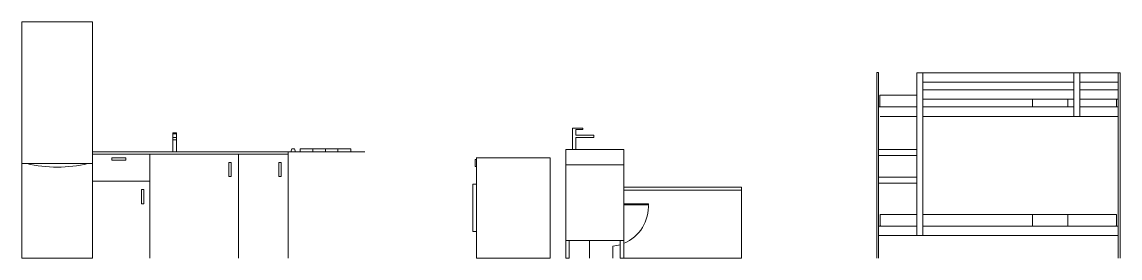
# Model space of a CAD drawing. Header units: millimetres. Extents: x 0.6 to 10.3, y 9.3 to 30.4.
# Drawn here: x 0.88 to 10.18, y 28.38 to 30.38 of the extents above.
import ezdxf

# ---------------------------------------------------------------- set-up
doc = ezdxf.new("R2010")
doc.units = ezdxf.units.MM
doc.layers.add('A-FURN', color=8, linetype='Continuous', lineweight=18)

# ---------------------------------------------------------------- blocks, each defined once
blk = doc.blocks.new('lavatrice')
at = {"layer": 'A-FURN'}
for p, q in [((4.719, 19.1539), (4.719, 19.2139)), ((4.719, 19.2139), (4.729, 19.2139)), ((4.7287, 19.2289), (5.3161, 19.2289)), ((4.729, 19.2289), (4.729, 18.3789)), ((5.3161, 19.2289), (5.3537, 19.2289)), ((5.3537, 19.2289), (5.3537, 18.3789)), ((4.729, 19.1539), (4.719, 19.1539)), ((4.6978, 18.8039), (4.6978, 19.0039)), ((4.6978, 19.0039), (4.729, 19.0039)), ((4.6978, 18.8039), (4.6978, 18.6039)), ((4.6978, 18.6039), (4.729, 18.6039)), ((4.729, 18.3789), (5.3537, 18.3789))]:
    blk.add_line(p, q, dxfattribs=at)
blk = doc.blocks.new('lavabo')
at = {"layer": 'A-FURN'}
for p, q in [((5.4857, 18.3789), (5.4857, 19.2989)), ((5.4857, 19.2989), (5.9764, 19.2989)), ((5.5424, 19.2989), (5.5724, 19.2989)), ((5.9764, 19.2989), (5.9764, 18.5289)), ((5.8857, 19.1689), (5.4857, 19.1689)), ((5.8857, 19.1689), (5.9764, 19.1689)), ((5.4857, 18.5289), (5.5157, 18.5289)), ((5.5157, 18.5289), (5.9464, 18.5289)), ((5.5157, 18.5289), (5.5157, 18.3789)), ((5.9464, 18.3789), (5.9464, 18.5289)), ((5.9464, 18.5289), (5.9764, 18.5289)), ((5.9764, 18.3789), (5.9764, 18.5289)), ((5.4857, 18.3789), (5.5157, 18.3789)), ((5.9464, 18.3789), (5.9764, 18.3789))]:
    blk.add_line(p, q, dxfattribs=at)
for points in [[(5.5424, 19.2989), (5.5424, 19.3989), (5.5424, 19.4789), (5.6301, 19.4789), (5.6301, 19.4689), (5.5724, 19.4689), (5.5724, 19.4189), (5.5724, 19.4689)], [(5.5724, 19.2989), (5.5724, 19.3989), (5.7242, 19.3989), (5.7242, 19.4189), (5.5724, 19.4189)]]:
    blk.add_lwpolyline(points, dxfattribs=at)
blk = doc.blocks.new('vasca')
at = {"layer": 'A-FURN'}
for p, q in [((5.9764, 18.9789), (5.9764, 18.9539)), ((6.9737, 18.3789), (6.9737, 18.9789)), ((5.9764, 18.3789), (6.9737, 18.3789))]:
    blk.add_line(p, q, dxfattribs=at)
for points in [[(6.9737, 18.9789), (6.1857, 18.9789), (5.9764, 18.9789)], [(6.9737, 18.9539), (6.1857, 18.9539), (5.9764, 18.9539)]]:
    blk.add_lwpolyline(points, dxfattribs=at)
blk = doc.blocks.new('frigorifero')
at = {"layer": 'A-FURN'}
for p, q in [((1.4798, 20.3789), (0.8813, 20.3789)), ((0.8813, 20.3789), (0.8813, 18.3789)), ((1.4798, 18.3789), (1.4798, 20.3789)), ((1.4798, 19.1789), (0.8813, 19.1789)), ((0.8813, 18.3789), (1.4798, 18.3789))]:
    blk.add_line(p, q, dxfattribs=at)
blk.add_arc((1.1806, 20.284), 1.1352, 256.79835, 283.20165, dxfattribs=at)
blk = doc.blocks.new('cucina')
at = {"layer": 'A-FURN'}
for p, q in [((2.182, 19.4319), (2.1897, 19.4389)), ((2.1588, 19.2789), (2.1588, 19.3789)), ((3.1357, 19.2789), (1.4798, 19.2789)), ((3.1357, 19.2589), (1.4798, 19.2589)), ((1.9635, 18.3789), (1.9635, 19.2589)), ((2.7135, 18.3789), (2.7135, 19.2589)), ((3.1357, 19.2789), (3.7857, 19.2789)), ((3.1357, 18.3789), (3.1357, 19.2789)), ((3.1777, 19.2789), (3.1583, 19.2789)), ((3.1777, 19.2789), (3.1971, 19.2789)), ((3.2368, 19.2789), (3.2368, 19.3039)), ((3.2368, 19.3039), (3.6668, 19.3039)), ((3.3443, 19.2789), (3.3443, 19.3039)), ((3.4518, 19.2789), (3.4518, 19.3039)), ((3.5559, 19.2789), (3.5559, 19.3039)), ((3.6668, 19.2789), (3.6668, 19.3039)), ((1.9635, 19.0289), (1.4798, 19.0289))]:
    blk.add_line(p, q, dxfattribs=at)
for points in [[(2.182, 19.4319), (2.1666, 19.4319), (2.1588, 19.4389), (2.1897, 19.4389), (2.1897, 19.3989), (2.1897, 19.3789)], [(2.1897, 19.3989), (2.1588, 19.3989), (2.1588, 19.4389)], [(2.1897, 19.2789), (2.1897, 19.3789), (2.1588, 19.3789), (2.1588, 19.3989)], [(3.1777, 19.3039), (3.1677, 19.3039), (3.1583, 19.2789)], [(3.1777, 19.3039), (3.1877, 19.3039), (3.1971, 19.2789)]]:
    blk.add_lwpolyline(points, dxfattribs=at)
for points in [[(1.6417, 19.2289), (1.6417, 19.2089), (1.7617, 19.2089), (1.7617, 19.2289), (1.7217, 19.2289)], [(2.6535, 19.1889), (2.6335, 19.1889), (2.6335, 19.0689), (2.6535, 19.0689), (2.6535, 19.1089)], [(3.0757, 19.1889), (3.0557, 19.1889), (3.0557, 19.0689), (3.0757, 19.0689), (3.0757, 19.1089)], [(1.9135, 18.9589), (1.8935, 18.9589), (1.8935, 18.8389), (1.9135, 18.8389), (1.9135, 18.8789)]]:
    blk.add_lwpolyline(points, close=True, dxfattribs=at)
blk = doc.blocks.new('letto')
at = {"layer": 'A-FURN'}
for p, q in [((8.1195, 19.9489), (8.4595, 19.9489)), ((8.1345, 19.9489), (8.1345, 18.3789)), ((8.5095, 19.9489), (9.7895, 19.9489)), ((10.1645, 19.6589), (10.1645, 19.9493)), ((10.1645, 19.9493), (10.1795, 19.9493)), ((10.1795, 18.3789), (10.1795, 19.9493)), ((8.1345, 19.8689), (8.4595, 19.8689)), ((8.5095, 19.8689), (9.7895, 19.8689)), ((8.1345, 19.8039), (8.4595, 19.8039)), ((8.1345, 19.7239), (8.4595, 19.7239)), ((8.5095, 19.8039), (9.7895, 19.8039)), ((8.5095, 19.7239), (9.7895, 19.7239)), ((8.5619, 19.7239), (8.5619, 19.6589)), ((8.8619, 19.7239), (8.8619, 19.6589)), ((10.1495, 19.7589), (9.8395, 19.7589)), ((8.1345, 19.6589), (8.4595, 19.6589)), ((8.1495, 19.6589), (8.1595, 19.6589)), ((8.5095, 19.6589), (9.7895, 19.6589)), ((10.1395, 19.6589), (10.1645, 19.6589)), ((10.1645, 19.6589), (10.1645, 18.3789)), ((8.1345, 19.5789), (8.4595, 19.5789)), ((8.5095, 19.5789), (9.7895, 19.5789)), ((9.8395, 19.5789), (10.1495, 19.5789)), ((9.8395, 19.0639), (9.8395, 19.2489)), ((9.7895, 18.7489), (8.1544, 18.7489)), ((8.5619, 18.7489), (8.5619, 18.6489)), ((8.8619, 18.7489), (8.8619, 18.6489)), ((10.1445, 18.7489), (9.8395, 18.7489)), ((8.1345, 18.6489), (9.7895, 18.6489)), ((9.8395, 18.6489), (10.1645, 18.6489)), ((9.8395, 18.5689), (10.1645, 18.5689))]:
    blk.add_line(p, q, dxfattribs=at)
blk.add_lwpolyline([(8.4595, 19.9489), (8.4595, 19.5789), (8.5095, 19.5789), (8.5095, 19.9489)], close=True, dxfattribs=at)
for points in [[(9.8395, 19.6589), (9.8395, 19.7339), (9.8395, 19.9489), (9.7895, 19.9489), (9.7895, 18.5689)], [(8.6326, 19.7239), (8.6346, 19.7239), (8.6336, 19.7239)], [(10.1395, 19.6589), (9.8395, 19.6589), (9.8395, 19.5789), (9.8395, 19.2989)], [(10.1645, 19.2489), (9.8395, 19.2489), (9.8395, 19.2989), (10.1645, 19.2989)], [(10.1645, 19.0639), (9.8395, 19.0639), (9.8395, 19.0139), (10.1645, 19.0139)], [(9.8395, 19.0139), (9.8395, 18.7339), (9.8395, 18.5689), (9.7895, 18.5689), (8.1345, 18.5689)]]:
    blk.add_lwpolyline(points, dxfattribs=at)
for points in [[(8.1544, 19.6589, -0.361071), (8.1494, 19.6639), (8.1494, 19.7239)], [(10.1495, 19.6589, 0.361071), (10.1545, 19.6639), (10.1545, 19.7389), (10.1545, 19.7539, 0.353393), (10.1495, 19.7589)], [(8.1544, 18.6489, -0.361071), (8.1494, 18.6539), (8.1494, 18.7289), (8.1494, 18.7439, -0.353393), (8.1544, 18.7489)], [(10.1445, 18.6489, 0.361071), (10.1495, 18.6539), (10.1495, 18.7289), (10.1495, 18.7439, 0.353393), (10.1445, 18.7489)]]:
    blk.add_lwpolyline(points, format="xyb", dxfattribs=at)
blk = doc.blocks.new('letto bambini')
at = {"layer": 'A-FURN'}
for p, q in [((8.1195, 18.3789), (8.1195, 19.9489)), ((8.1195, 18.3789), (8.1195, 19.9489)), ((8.1345, 18.5689), (8.1345, 18.6489)), ((8.1345, 18.3789), (8.1345, 18.5689))]:
    blk.add_line(p, q, dxfattribs=at)
blk.add_blockref('letto', (0, 0))

msp = doc.modelspace()

# ---------------------------------------------------------------- linework, layer by layer
at = {"layer": 'A-FURN'}
for p, q in [((10.1495, 29.5789), (10.1495, 29.5789)), ((10.1495, 29.5789), (10.1645, 29.5789)), ((1.4798, 28.3789), (1.4798, 29.1789)), ((5.9764, 28.8389), (6.1857, 28.8389)), ((5.9764, 28.8289), (6.1857, 28.8289)), ((6.1857, 28.8389), (6.1857, 28.8289)), ((5.6857, 28.3789), (5.6857, 28.5289)), ((5.8857, 28.3789), (5.8857, 28.4789))]:
    msp.add_line(p, q, dxfattribs=at)
for start, end in [(292.43182, 3.93013), (276.54537, 287.04206)]:
    msp.add_arc((5.847, 28.8156), 0.3389, start, end, dxfattribs=at)

# ---------------------------------------------------------------- block references
for name in ['frigorifero', 'lavabo', 'cucina', 'lavatrice', 'vasca']:
    msp.add_blockref(name, (0, 10), dxfattribs=at)
at = {"layer": 'A-FURN', "xscale": -1}
msp.add_blockref('letto bambini', (18.299, 10), dxfattribs=at)

doc.saveas('drawing.dxf')
